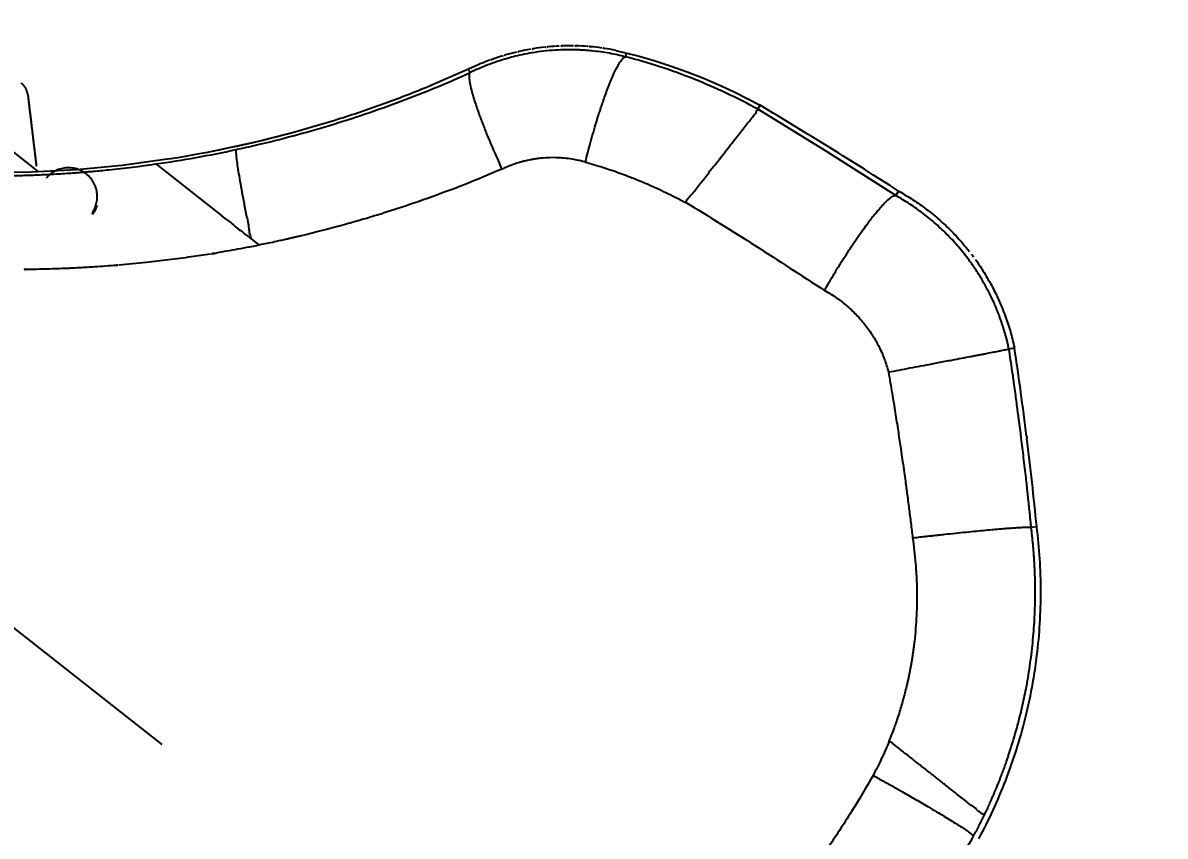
# Model space of a CAD drawing. Header units: millimetres. Extents: x 1145859089 to 1147511753, y -1047484727 to -1047247487.
# Drawn here: x 1146995309.9 to 1146995508.4, y -1047434308.5 to -1047434167.2 of the extents above; entities that cross this region are included whole.
import ezdxf
from ezdxf.xclip import XClip

# ---------------------------------------------------------------- set-up
doc = ezdxf.new("R2010")
doc.units = ezdxf.units.MM
doc.header["$LTSCALE"] = 100
doc.header["$MEASUREMENT"] = 0
doc.header["$XCLIPFRAME"] = 2
doc.linetypes.add('단지배치도$0$CENTER', pattern=[31, 30, -0.5, 0, -0.5])
doc.layers.get('0').update_dxf_attribs({"linetype": 'CONTINUOUS'})
for name, color, linetype in [('XREF', 135, 'CONTINUOUS'), ('단지배치도$0$S240910', 33, 'CONTINUOUS'), ('단지배치도$0$W240910', 135, 'CONTINUOUS')]:
    doc.layers.add(name, color=color, linetype=linetype)
doc.styles.add('단지배치도$0$WS1', font='romans.shx', dxfattribs={"width": 0.8, "bigfont": 'whgtxt.shx'})

# ---------------------------------------------------------------- blocks, each defined once
blk = doc.blocks.new('단지배치도$0$zw$9902')
at = {"layer": '단지배치도$0$W240910', "linetype": '단지배치도$0$CENTER', "ltscale": 50}
blk.add_line((65113.43, -62544.79), (65594.77, -62923.3), dxfattribs=at)
at = {"layer": '단지배치도$0$W240910', "linetype": 'ByBlock', "ltscale": 20}
for p, q in [((65572.64, -62823.21), (65235.53, -62558.11)), ((65673.68, -62802.7), (65677.71, -62803.7)), ((65675.39, -62803.82), (65675.56, -62803.13)), ((65649.73, -62805.22), (65648.1, -62805.98)), ((65677.71, -62803.7), (65680.52, -62804.53)), ((65680.52, -62804.53), (65683.3, -62805.43)), ((65683.3, -62805.43), (65686.05, -62806.42)), ((65648.1, -62805.98), (65641.44, -62808.86)), ((65648.37, -62806.56), (65648.1, -62805.98)), ((65648.37, -62806.56), (65648.37, -62806.56)), ((65686.05, -62806.42), (65688.78, -62807.49)), ((65688.78, -62807.49), (65691.47, -62808.63)), ((65691.47, -62808.63), (65694.12, -62809.86)), ((65694.12, -62809.86), (65696.74, -62811.16)), ((65696.74, -62811.16), (65698.76, -62812.23)), ((65698.36, -62812.93), (65698.76, -62812.23)), ((65698.36, -62812.93), (65698.37, -62812.94)), ((65698.36, -62812.93), (65698.36, -62812.93)), ((65698.37, -62812.94), (65698.38, -62812.95)), ((65698.38, -62812.95), (65698.39, -62812.96)), ((65698.39, -62812.96), (65698.41, -62812.97)), ((65698.41, -62812.97), (65698.44, -62812.99)), ((65698.45, -62812.98), (65698.44, -62813)), ((65710.39, -62820.31), (65698.45, -62812.98)), ((65670.32, -62815.1), (65670.32, -62815.09)), ((65618.97, -62816.6), (65611.3, -62818.58)), ((65611.3, -62818.58), (65603.55, -62820.25)), ((65722.34, -62827.91), (65710.39, -62820.31)), ((65579.98, -62823.43), (65572.06, -62823.86)), ((65573.37, -62823.79), (65572.64, -62823.21)), ((65587.87, -62822.68), (65579.98, -62823.43)), ((65595.73, -62821.62), (65587.87, -62822.68)), ((65593.75, -62822.43), (65593.74, -62822.42)), ((65593.75, -62822.43), (65605.2, -62831.43)), ((65572.06, -62823.86), (65564.12, -62823.98)), ((65722.34, -62827.91), (65722.8, -62827.13)), ((65685.76, -62829.11), (65685.79, -62829.08)), ((65722.34, -62827.91), (65722.33, -62827.91)), ((65606.04, -62832.09), (65605.2, -62831.43)), ((65610.31, -62835.45), (65611.68, -62836.53)), ((65611.71, -62836.52), (65611.68, -62836.53)), ((65742, -62854.55), (65742.94, -62854.37)), ((65745.06, -62869.74), (65745.08, -62869.89)), ((65745.08, -62869.89), (65745.1, -62870.04)), ((65746.82, -62885.46), (65745.86, -62885.57))]:
    blk.add_line(p, q, dxfattribs=at)
for centre, radius, start, end in [((65665.78, -62842.17), 40.28, 106.8598, 109.733), ((65665.68, -62841.85), 39.95, 106.2177, 106.8568), ((65665.67, -62841.8), 39.9, 103.3759, 106.2174), ((65665.7, -62841.91), 40.01, 102.7007, 103.3777), ((65665.71, -62841.97), 40.07, 99.8767, 102.7001), ((65665.72, -62842.01), 40.11, 99.0812, 99.877), ((65665.71, -62841.99), 40.09, 96.3215, 99.0815), ((65665.71, -62841.92), 40.02, 95.9203, 96.321), ((65665.7, -62841.88), 39.98, 95.447, 95.9202), ((65665.71, -62841.96), 40.06, 92.6591, 95.4463), ((65665.71, -62842), 40.1, 91.902, 92.6596), ((65665.71, -62841.98), 40.08, 89.1045, 91.9023), ((65665.71, -62841.92), 40.02, 88.409, 89.104), ((65665.72, -62841.8), 39.9, 85.5849, 88.4107), ((65665.71, -62841.85), 39.96, 84.9344, 85.5847), ((65665.68, -62842.18), 40.28, 82.0659, 84.9314), ((65665.64, -62842.47), 40.58, 81.5075, 82.0688), ((65665.68, -62842.25), 40.35, 78.5567, 81.5102), ((65665.74, -62842.08), 40.19, 110.2796, 113.4811), ((65665.88, -62842.46), 40.59, 109.73, 110.2859), ((65650.57, -62899.89), 99.23, 68.356, 75.5155), ((65650.56, -62900.01), 99.34, 61.2377, 68.3761), ((65651.24, -62899.4), 99.28, 62.6518, 62.937), ((65651.56, -62898.79), 98.59, 61.3969, 61.5973), ((65234.47, -63588.38), 904.42, 58.2108, 59.11265), ((65564.92, -62621.45), 203.03, 282.1647, 283.1893), ((65565.44, -62623.82), 200.61, 278.1108, 282.1627), ((65234.47, -63588.38), 904.42, 57.32037, 58.21076), ((65564.66, -62619.81), 204.69, 275.8606, 278.1699), ((65704.58, -62860.04), 37.62, 60.8854, 61.0235), ((65702.94, -62862.89), 40.9, 36.4759, 38.1061), ((65702.98, -62862.85), 40.85, 34.9609, 36.4756), ((65584.13, -62804.11), 36.03, 274.4369, 275.1046), ((65705.94, -62862.2), 37.82, 11.9384, 12.0629), ((65140.71, -62945.31), 609.06, 7.12756, 8.58697), ((65140.71, -62945.31), 609.06, 5.63964, 7.09933), ((65656.32, -62896.7), 91.22, 349.4755, 350.5107), ((65657.61, -62896.94), 89.91, 348.5113, 349.4754)]:
    blk.add_arc(centre, radius, start, end, dxfattribs=at)
for points, knots in [([(65661.65, -62802.79), (65660.97, -62802.86), (65659.67, -62803.02), (65657.86, -62803.34), (65656.28, -62803.7), (65654.71, -62804.11), (65653.1, -62804.61), (65651.43, -62805.21), (65649.86, -62805.86), (65648.86, -62806.32), (65648.37, -62806.56)], [0, 0, 0, 0, 2.059288, 3.899753, 5.5213, 6.923845, 8.779453, 10.55639, 12.254625, 13.874128, 13.874128, 13.874128, 13.874128]), ([(65675.39, -62803.82), (65674.46, -62803.58), (65672.49, -62803.15), (65670.19, -62802.84), (65668.69, -62802.71), (65668.03, -62802.66), (65667.45, -62802.63), (65666.56, -62802.59), (65665.29, -62802.58), (65663.57, -62802.63), (65662.32, -62802.72), (65661.65, -62802.79)], [0, 0, 0, 0, 2.881319, 6.031147, 6.947928, 7.421278, 8.001605, 8.688921, 10.100092, 11.819439, 13.847041, 13.847041, 13.847041, 13.847041]), ([(65670.32, -62815.1), (65670.35, -62815), (65670.45, -62814.67), (65670.63, -62814.09), (65670.88, -62813.31), (65671.17, -62812.44), (65671.5, -62811.47), (65671.88, -62810.38), (65672.2, -62809.5), (65672.45, -62808.86), (65672.6, -62808.49), (65672.87, -62807.81), (65673.24, -62806.95), (65673.71, -62805.96), (65674.16, -62805.12), (65674.63, -62804.4), (65675.08, -62803.84), (65675.39, -62803.82)], [0, 0, 0, 0, 0.29896, 1.02573, 1.841463, 2.737949, 3.777083, 4.935237, 6.178798, 6.595398, 7.000004, 7.392112, 8.766373, 9.817176, 10.692653, 11.584491, 12.514966, 12.514966, 12.514966, 12.514966]), ([(65611.25, -62819.13), (65613.37, -62818.63), (65617.61, -62817.56), (65623.91, -62815.76), (65630.15, -62813.76), (65636.31, -62811.56), (65642.39, -62809.17), (65646.39, -62807.45), (65648.37, -62806.56)], [0, 0, 0, 0, 6.553541, 13.107395, 19.657698, 26.199822, 32.731156, 39.253913, 39.253913, 39.253913, 39.253913]), ([(65648.37, -62806.56), (65648.27, -62806.65), (65648.17, -62807.02), (65648.2, -62807.7), (65648.36, -62808.71), (65648.63, -62809.82), (65648.97, -62810.99), (65649.31, -62812.06), (65649.64, -62813.04), (65649.95, -62813.89), (65650.25, -62814.69), (65650.57, -62815.55), (65650.96, -62816.48), (65651.17, -62817.15), (65651.34, -62817.48)], [0, 0, 0, 0, 0.386577, 1.061927, 2.075916, 3.430424, 4.511722, 5.705098, 6.82224, 7.590985, 8.436215, 9.358547, 10.356819, 11.46101, 11.46101, 11.46101, 11.46101]), ([(65641.65, -62808.78), (65641.25, -62808.94), (65638.3, -62810.15), (65632.73, -62812.28), (65624.86, -62814.92), (65616.88, -62817.23), (65608.82, -62819.21), (65601.75, -62820.62), (65597.38, -62821.38), (65595.73, -62821.62)], [0, 0, 0, 0, 1.268591, 9.572434, 17.876043, 26.179379, 34.482432, 42.785216, 47.783932, 47.783932, 47.783932, 47.783932]), ([(65689.77, -62824.02), (65690.09, -62823.5), (65690.93, -62822.6), (65692, -62821.17), (65693.06, -62819.84), (65694.04, -62818.58), (65694.95, -62817.42), (65695.77, -62816.38), (65696.49, -62815.46), (65697.12, -62814.69), (65697.6, -62814), (65698.08, -62813.57), (65698.23, -62812.98), (65698.44, -62812.99)], [0, 0, 0, 0, 1.848171, 3.647412, 5.365476, 6.960018, 8.441307, 9.782827, 10.941295, 11.94642, 12.773552, 13.395342, 14.032256, 14.032256, 14.032256, 14.032256]), ([(65668.39, -62822.1), (65668.53, -62821.54), (65668.82, -62820.41), (65669.28, -62818.69), (65669.77, -62816.93), (65670.13, -62815.73), (65670.31, -62815.12), (65670.32, -62815.09)], [0, 0, 0, 0, 1.726952, 3.518078, 5.346979, 7.18218, 7.278058, 7.278058, 7.278058, 7.278058]), ([(65651.34, -62817.48), (65651.47, -62817.71), (65651.62, -62818.18), (65651.91, -62818.82), (65652.15, -62819.38), (65652.36, -62819.87), (65652.71, -62820.68), (65653.28, -62821.79), (65653.6, -62822.87), (65653.92, -62823.31)], [0, 0, 0, 0, 0.785509, 1.485574, 2.097317, 2.619131, 3.08624, 4.748278, 6.376057, 6.376057, 6.376057, 6.376057]), ([(65607.71, -62819.92), (65607.63, -62820.19), (65607.68, -62820.79), (65607.78, -62821.78), (65607.96, -62823.03), (65608.21, -62824.59), (65608.53, -62826.42), (65608.91, -62828.48), (65609.19, -62829.92), (65609.34, -62830.66)], [0, 0, 0, 0, 0.826395, 1.745737, 3.011497, 4.60525, 6.488135, 8.602852, 10.877877, 10.877877, 10.877877, 10.877877]), ([(65668.39, -62822.1), (65668.25, -62822.07), (65667.85, -62821.96), (65667.09, -62821.78), (65666.01, -62821.58), (65664.95, -62821.44), (65664.04, -62821.37), (65662.8, -62821.31), (65661.5, -62821.35), (65660.18, -62821.48), (65659.45, -62821.59), (65658.82, -62821.7), (65658.31, -62821.81), (65657.82, -62821.92), (65657.38, -62822.03), (65656.92, -62822.16), (65656.49, -62822.29), (65656.05, -62822.44), (65655.47, -62822.64), (65654.76, -62822.92), (65654.2, -62823.18), (65653.92, -62823.31)], [0, 0, 0, 0, 0.447889, 1.227569, 2.33458, 3.761479, 4.417731, 5.072633, 7.479468, 8.321554, 9.059096, 9.691757, 10.219254, 10.641465, 11.188179, 11.598801, 12.056191, 12.53337, 12.98429, 13.920151, 14.827012, 14.827012, 14.827012, 14.827012]), ([(65568.18, -62824.46), (65568.53, -62824.45), (65569.23, -62824.44), (65570.29, -62824.41), (65571.38, -62824.38), (65572.49, -62824.35), (65573.76, -62824.29), (65575.23, -62824.23), (65576.78, -62824.14), (65578.15, -62824.06), (65579.18, -62823.99), (65579.92, -62823.93), (65580.5, -62823.89), (65581.05, -62823.85), (65581.63, -62823.8), (65582.24, -62823.75), (65583.55, -62823.63), (65584.66, -62823.53), (65585.56, -62823.43)], [0, 0, 0, 0, 1.037321, 2.099868, 3.187633, 4.3006, 5.438746, 6.993786, 8.715072, 10.120908, 11.0973, 11.829743, 12.31834, 12.85877, 13.470586, 14.082351, 14.694073, 17.418788, 17.418788, 17.418788, 17.418788]), ([(65653.92, -62823.31), (65651.78, -62824.2), (65647.49, -62826.02), (65641.2, -62828.35), (65636.55, -62829.94), (65633.83, -62830.8), (65632.8, -62831.13), (65631.89, -62831.41), (65630.76, -62831.75), (65629.91, -62832.01), (65629.43, -62832.15)], [0, 0, 0, 0, 6.970844, 13.960153, 20.130537, 21.704696, 22.517268, 23.38058, 24.5609, 26.059001, 26.059001, 26.059001, 26.059001]), ([(65668.39, -62822.1), (65669.18, -62822.31), (65670.83, -62822.81), (65673.42, -62823.65), (65676.23, -62824.68), (65679.25, -62825.92), (65682.47, -62827.39), (65684.65, -62828.51), (65685.76, -62829.11)], [0, 0, 0, 0, 2.446168, 5.164931, 8.160506, 11.432192, 14.973302, 18.773615, 18.773615, 18.773615, 18.773615]), ([(65685.79, -62829.08), (65686.15, -62828.43), (65687.21, -62827.39), (65688.43, -62825.63), (65689.41, -62824.61), (65689.77, -62824.02)], [0, 0, 0, 0, 2.215276, 4.379296, 6.430833, 6.430833, 6.430833, 6.430833]), ([(65722.88, -62827.18), (65723.7, -62827.63), (65725.34, -62828.63), (65727.69, -62830.28), (65729.95, -62832.13), (65732.07, -62834.13), (65733.78, -62835.98), (65734.76, -62837.19), (65735.12, -62837.65)], [0, 0, 0, 0, 2.818129, 5.72738, 8.637394, 11.548194, 14.459629, 16.208132, 16.208132, 16.208132, 16.208132]), ([(65685.79, -62829.08), (65689.87, -62831.54), (65697.95, -62836.61), (65705.94, -62841.8), (65709.94, -62844.4)], [0, 0, 0, 0, 14.302718, 28.595326, 28.595326, 28.595326, 28.595326]), ([(65711.84, -62841.15), (65711.92, -62841.01), (65712.09, -62840.73), (65712.43, -62840.18), (65712.99, -62839.28), (65713.65, -62838.25), (65714.31, -62837.24), (65714.81, -62836.47), (65715.31, -62835.74), (65715.94, -62834.83), (65716.69, -62833.77), (65717.48, -62832.7), (65718.15, -62831.83), (65718.7, -62831.13), (65719.3, -62830.41), (65719.92, -62829.71), (65720.51, -62829.09), (65720.97, -62828.65), (65721.33, -62828.35), (65721.74, -62828.06), (65722.1, -62827.86), (65722.33, -62827.91)], [0, 0, 0, 0, 0.485454, 0.978597, 1.932862, 3.695839, 4.638255, 5.554442, 6.440643, 7.293633, 8.889762, 10.32771, 11.285376, 12.176629, 12.996825, 14.086436, 15.00145, 15.546387, 16.008957, 16.389534, 17.08293, 17.08293, 17.08293, 17.08293]), ([(65735.06, -62839.14), (65734.49, -62838.37), (65733.31, -62836.88), (65731.38, -62834.78), (65729.31, -62832.82), (65727.1, -62831.01), (65724.78, -62829.36), (65723.15, -62828.38), (65722.33, -62827.91)], [0, 0, 0, 0, 2.853469, 5.703771, 8.555362, 11.40842, 14.258114, 17.099784, 17.099784, 17.099784, 17.099784]), ([(65609.34, -62830.66), (65609.49, -62831.46), (65609.9, -62833.03), (65609.97, -62834.71), (65610.31, -62835.45)], [0, 0, 0, 0, 2.444196, 4.888729, 4.888729, 4.888729, 4.888729]), ([(65606.03, -62832.08), (65606.59, -62832.45), (65607.46, -62833.23), (65608.65, -62834.14), (65609.55, -62834.85), (65610.07, -62835.26), (65610.31, -62835.45)], [0, 0, 0, 0, 1.999883, 3.490576, 4.503334, 5.445999, 5.445999, 5.445999, 5.445999]), ([(65629.43, -62832.15), (65629.02, -62832.26), (65628.16, -62832.52), (65626.78, -62832.9), (65625.25, -62833.33), (65623.55, -62833.78), (65621.8, -62834.23), (65620.27, -62834.61), (65619.09, -62834.89), (65618.29, -62835.08), (65617.7, -62835.22), (65617.17, -62835.35), (65616.7, -62835.45), (65616.08, -62835.59), (65615.34, -62835.77), (65614.71, -62835.86), (65614.38, -62835.96)], [0, 0, 0, 0, 1.265254, 2.693625, 4.284414, 6.036974, 7.976404, 9.718938, 10.766561, 11.591929, 12.194976, 12.575584, 13.246166, 13.62651, 14.499451, 15.521988, 15.521988, 15.521988, 15.521988]), ([(65611.68, -62836.53), (65611.53, -62836.56), (65610.98, -62836.67), (65609.73, -62836.91), (65607.4, -62837.35), (65605.46, -62837.68), (65604.22, -62837.9)], [0, 0, 0, 0, 0.462729, 1.684278, 3.813673, 7.586353, 7.586353, 7.586353, 7.586353]), ([(65614.38, -62835.96), (65613.95, -62836.1), (65613.05, -62836.26), (65612.14, -62836.37), (65611.71, -62836.52)], [0, 0, 0, 0, 1.361949, 2.732032, 2.732032, 2.732032, 2.732032]), ([(65595.96, -62839.1), (65594.67, -62839.25), (65591.8, -62839.6), (65588.92, -62839.86), (65587.33, -62840)], [0, 0, 0, 0, 3.899777, 8.674294, 8.674294, 8.674294, 8.674294]), ([(65603.22, -62838.07), (65602.1, -62838.23), (65599.69, -62838.62), (65597.27, -62838.94), (65595.96, -62839.1)], [0, 0, 0, 0, 3.379338, 7.331471, 7.331471, 7.331471, 7.331471]), ([(65604.22, -62837.9), (65604, -62837.94), (65603.67, -62838), (65603.33, -62838.04), (65603.22, -62838.06)], [0, 0, 0, 0, 0.674098, 1.017934, 1.017934, 1.017934, 1.017934]), ([(65742, -62854.55), (65741.96, -62854.38), (65741.87, -62853.96), (65741.72, -62853.35), (65741.57, -62852.73), (65741.41, -62852.16), (65741.25, -62851.6), (65741.07, -62851.01), (65740.88, -62850.42), (65740.69, -62849.84), (65740.49, -62849.28), (65740.3, -62848.78), (65740.13, -62848.32), (65739.97, -62847.92), (65739.78, -62847.46), (65739.59, -62847.02), (65739.4, -62846.57), (65739.18, -62846.09), (65738.86, -62845.41), (65738.26, -62844.22), (65737.41, -62842.67), (65736.29, -62840.87), (65735.48, -62839.71), (65735.06, -62839.14)], [0, 0, 0, 0, 0.521798, 1.262919, 1.904362, 2.432366, 3.042987, 3.654111, 4.265656, 4.907204, 5.496883, 6.034562, 6.520155, 6.95361, 7.334902, 8.002069, 8.405257, 8.794376, 9.594705, 10.660753, 12.788191, 14.908924, 17.023309, 17.023309, 17.023309, 17.023309]), ([(65580.49, -62840.47), (65579.96, -62840.5), (65579.27, -62840.53), (65578.24, -62840.58), (65577.22, -62840.62), (65574.81, -62840.7), (65572.72, -62840.75), (65571.16, -62840.76)], [0, 0, 0, 0, 1.577622, 2.073716, 3.079791, 4.638275, 9.333782, 9.333782, 9.333782, 9.333782]), ([(65586.91, -62840.04), (65585.66, -62840.13), (65583.52, -62840.3), (65581.37, -62840.42), (65580.49, -62840.47)], [0, 0, 0, 0, 3.778817, 6.443024, 6.443024, 6.443024, 6.443024]), ([(65709.94, -62844.4), (65710.16, -62844), (65710.57, -62843.28), (65711.13, -62842.33), (65711.53, -62841.66), (65711.75, -62841.29), (65711.83, -62841.16), (65711.84, -62841.15)], [0, 0, 0, 0, 1.382044, 2.485792, 3.279492, 3.745298, 3.762624, 3.762624, 3.762624, 3.762624]), ([(65736.46, -62839.45), (65736.81, -62839.95), (65737.68, -62841.26), (65738.97, -62843.47), (65740.26, -62846.08), (65741.36, -62848.78), (65742.26, -62851.52), (65742.73, -62853.37), (65742.93, -62854.29)], [0, 0, 0, 0, 1.831835, 4.742714, 7.652956, 10.56241, 13.471104, 16.297154, 16.297154, 16.297154, 16.297154]), ([(65709.94, -62844.4), (65710.62, -62844.75), (65711.92, -62845.58), (65713.77, -62846.98), (65715.46, -62848.56), (65716.99, -62850.31), (65718.33, -62852.2), (65719.48, -62854.23), (65720.41, -62856.36), (65720.86, -62857.84), (65721.06, -62858.58)], [0, 0, 0, 0, 2.306734, 4.623026, 6.939053, 9.252315, 11.569258, 13.893668, 16.218986, 18.529866, 18.529866, 18.529866, 18.529866]), ([(65721.06, -62858.58), (65721.68, -62858.47), (65722.92, -62858.22), (65724.8, -62857.87), (65726.7, -62857.51), (65728.36, -62857.19), (65729.77, -62856.93), (65730.92, -62856.71), (65732.26, -62856.45), (65733.75, -62856.17), (65735.08, -62855.92), (65736.07, -62855.73), (65736.74, -62855.6), (65737.38, -62855.48), (65738.18, -62855.33), (65739.1, -62855.15), (65740, -62854.97), (65740.67, -62854.84), (65741.14, -62854.75), (65741.56, -62854.64), (65741.85, -62854.61), (65742, -62854.55)], [0, 0, 0, 0, 1.869455, 3.797382, 5.747121, 7.6791, 8.856054, 10.036909, 11.211556, 12.938311, 14.589164, 15.281506, 15.957978, 16.613938, 17.244651, 18.411305, 19.420803, 20.011778, 20.453254, 20.84609, 21.319991, 21.319991, 21.319991, 21.319991]), ([(65744.13, -62870.01), (65743.92, -62868.33), (65743.59, -62865.75), (65743.17, -62862.66), (65742.87, -62860.47), (65742.5, -62857.9), (65742.19, -62855.83), (65742, -62854.55)], [0, 0, 0, 0, 5.08195, 7.807414, 9.342913, 11.70911, 15.609667, 15.609667, 15.609667, 15.609667]), ([(65721.06, -62858.58), (65721.25, -62859.81), (65721.69, -62862.16), (65722.22, -62865.55), (65722.71, -62868.65), (65723.05, -62870.94), (65723.32, -62872.73), (65723.53, -62874.22), (65723.77, -62875.89), (65723.98, -62877.42), (65724.14, -62878.61), (65724.25, -62879.45), (65724.35, -62880.19), (65724.47, -62881.07), (65724.61, -62882.21), (65724.78, -62883.5), (65724.94, -62884.8), (65725.1, -62886.09), (65725.19, -62886.95), (65725.25, -62887.38)], [0, 0, 0, 0, 3.727966, 7.160478, 10.29711, 13.137388, 14.121714, 15.731792, 17.632242, 19.180911, 20.377958, 21.223552, 21.745349, 22.595576, 23.897695, 25.199644, 26.501416, 27.803016, 29.104454, 29.104454, 29.104454, 29.104454]), ([(65745.86, -62885.57), (65745.84, -62885.34), (65745.79, -62884.82), (65745.7, -62883.93), (65745.59, -62882.85), (65745.46, -62881.62), (65745.33, -62880.38), (65745.21, -62879.29), (65745.09, -62878.18), (65744.95, -62876.86), (65744.76, -62875.22), (65744.55, -62873.48), (65744.35, -62871.73), (65744.2, -62870.59), (65744.13, -62870.01)], [0, 0, 0, 0, 0.686602, 1.572468, 2.657669, 3.944452, 5.293878, 6.393904, 7.244414, 8.637183, 10.390715, 12.183478, 13.905966, 15.654396, 15.654396, 15.654396, 15.654396]), ([(65725.25, -62887.38), (65725.5, -62887.35), (65726.13, -62887.28), (65726.99, -62887.18), (65727.77, -62887.09), (65728.33, -62887.03), (65728.8, -62886.98), (65729.31, -62886.92), (65730.01, -62886.85), (65731.17, -62886.72), (65732.72, -62886.56), (65734.54, -62886.37), (65736.28, -62886.2), (65737.87, -62886.05), (65739.2, -62885.92), (65740.3, -62885.83), (65741.2, -62885.76), (65742.12, -62885.68), (65743.05, -62885.62), (65743.96, -62885.57), (65744.69, -62885.52), (65745.3, -62885.54), (65745.71, -62885.46), (65745.86, -62885.57)], [0, 0, 0, 0, 0.77239, 1.882234, 2.593554, 3.1513, 3.549162, 4.013506, 4.708113, 5.641626, 7.517969, 9.389761, 11.140689, 12.746223, 14.190557, 15.15895, 16.055317, 16.875233, 17.955021, 18.849888, 19.589823, 20.156184, 20.706385, 20.706385, 20.706385, 20.706385]), ([(65745.04, -62913.18), (65745.29, -62911.85), (65745.72, -62909.15), (65746.2, -62905.09), (65746.43, -62901.92), (65746.52, -62899.46), (65746.56, -62897.77), (65746.56, -62896.05), (65746.54, -62894.6), (65746.5, -62893.61), (65746.48, -62892.89), (65746.45, -62892.34), (65746.42, -62891.71), (65746.38, -62891.04), (65746.33, -62890.29), (65746.27, -62889.54), (65746.21, -62888.78), (65746.13, -62888), (65746.05, -62887.14), (65745.95, -62886.31), (65745.89, -62885.78), (65745.86, -62885.57)], [0, 0, 0, 0, 4.079477, 8.173509, 12.258182, 13.624922, 15.556668, 17.341206, 18.787337, 19.89692, 20.299669, 20.957982, 21.543963, 22.208089, 22.963843, 23.808245, 24.467429, 25.2359, 26.153896, 27.076101, 27.737024, 27.737024, 27.737024, 27.737024]), ([(65746.3, -62911.74), (65746.51, -62910.44), (65746.97, -62907.28), (65747.43, -62902.24), (65747.59, -62896.64), (65747.41, -62891.03), (65747.06, -62887.31), (65746.82, -62885.46)], [0, 0, 0, 0, 3.957199, 9.561944, 15.166688, 20.771431, 26.376179, 26.376179, 26.376179, 26.376179]), ([(65725.25, -62887.38), (65725.44, -62888.87), (65725.66, -62890.52), (65725.81, -62892.36), (65725.84, -62892.89), (65725.88, -62893.48), (65725.92, -62894.19), (65725.95, -62894.92), (65725.98, -62895.59), (65725.99, -62896.09), (65726, -62896.52), (65726, -62896.97), (65726.01, -62897.67), (65726, -62898.99), (65725.91, -62901.62), (65725.71, -62904.14), (65725.47, -62906.12), (65725.38, -62906.81), (65725.29, -62907.41), (65725.22, -62907.92), (65725.14, -62908.42), (65725.06, -62908.88), (65724.97, -62909.4), (65724.88, -62909.93), (65724.76, -62910.53), (65724.64, -62911.12), (65724.52, -62911.72), (65724.39, -62912.31), (65724.21, -62913.1), (65723.97, -62914.08), (65723.66, -62915.25), (65723.34, -62916.41), (65722.98, -62917.61), (65722.61, -62918.75), (65722.18, -62919.98), (65721.9, -62920.88), (65720.88, -62923.14), (65721.18, -62922.64)], [0, 0, 0, 0, 4.518138, 4.98761, 5.519291, 6.113066, 6.768875, 7.649409, 8.317802, 8.774307, 9.159361, 9.580814, 10.143028, 11.268688, 13.525753, 18.051297, 18.832091, 19.524161, 20.127712, 20.643007, 21.07032, 21.66195, 22.040052, 22.651282, 23.261655, 23.871211, 24.480004, 25.088098, 25.695569, 26.903457, 28.109964, 29.315847, 30.522095, 31.839608, 33.002428, 34.150196, 35.90749, 35.90749, 35.90749, 35.90749]), ([(65737.68, -62935.61), (65737.73, -62935.5), (65737.85, -62935.26), (65738.09, -62934.76), (65738.34, -62934.23), (65738.59, -62933.68), (65738.78, -62933.24), (65738.97, -62932.82), (65739.18, -62932.34), (65739.39, -62931.84), (65739.61, -62931.32), (65739.84, -62930.78), (65740.04, -62930.28), (65740.23, -62929.8), (65740.4, -62929.38), (65740.65, -62928.74), (65740.95, -62927.95), (65741.27, -62927.06), (65741.55, -62926.29), (65741.78, -62925.6), (65741.96, -62925.06), (65742.11, -62924.62), (65742.23, -62924.25), (65742.34, -62923.89), (65742.46, -62923.53), (65742.57, -62923.16), (65742.68, -62922.8), (65743.04, -62921.63), (65743.63, -62919.51), (65744.39, -62916.43), (65744.84, -62914.27), (65745.04, -62913.18)], [0, 0, 0, 0, 0.364712, 0.816026, 1.647545, 2.136878, 2.616944, 3.07875, 3.515096, 4.197461, 4.704629, 5.225353, 5.952016, 6.317413, 6.772418, 7.31695, 8.384317, 9.28608, 10.155054, 10.858087, 11.4787, 11.864184, 12.245075, 12.625956, 13.006823, 13.387674, 13.768505, 14.149315, 17.056546, 20.361245, 23.674338, 23.674338, 23.674338, 23.674338]), ([(65736.74, -62939.69), (65737.63, -62938.05), (65739.29, -62934.7), (65741.48, -62929.54), (65743.34, -62924.25), (65744.73, -62919.34), (65745.45, -62916.18), (65745.72, -62914.85)], [0, 0, 0, 0, 5.604425, 11.208847, 16.813268, 22.417692, 26.509652, 26.509652, 26.509652, 26.509652]), ([(65721.18, -62922.64), (65721.05, -62923.18), (65720.49, -62924.2), (65720.07, -62925.26), (65719.81, -62925.79)], [0, 0, 0, 0, 1.67337, 3.440113, 3.440113, 3.440113, 3.440113]), ([(65734.31, -62932.96), (65734, -62932.72), (65733.39, -62932.24), (65732.47, -62931.52), (65731.61, -62930.84), (65730.87, -62930.25), (65730.25, -62929.77), (65729.76, -62929.38), (65729.32, -62929.03), (65728.89, -62928.7), (65728.41, -62928.32), (65727.79, -62927.83), (65727.13, -62927.31), (65726.44, -62926.77), (65725.83, -62926.29), (65725.26, -62925.85), (65724.76, -62925.45), (65724.19, -62925), (65723.47, -62924.44), (65722.72, -62923.84), (65722.06, -62923.33), (65721.59, -62922.95), (65721.31, -62922.74), (65721.18, -62922.64)], [0, 0, 0, 0, 1.179301, 2.342456, 3.506143, 4.473842, 5.160793, 5.879994, 6.325824, 6.855944, 7.496249, 8.18678, 9.210974, 10.025851, 10.82309, 11.530409, 12.18399, 12.757494, 13.698048, 14.901772, 15.656142, 16.207344, 16.706154, 16.706154, 16.706154, 16.706154]), ([(65719.81, -62925.79), (65719.6, -62926.26), (65719.13, -62927.22), (65718.65, -62928.16), (65718.4, -62928.64)], [0, 0, 0, 0, 1.552487, 3.184526, 3.184526, 3.184526, 3.184526]), ([(65718.4, -62928.64), (65717.2, -62930.76), (65714.57, -62935.08), (65710.63, -62941.2), (65707.79, -62945.15), (65706.51, -62946.98)], [0, 0, 0, 0, 7.294095, 15.152219, 21.860712, 21.860712, 21.860712, 21.860712]), ([(65718.4, -62928.64), (65718.97, -62929), (65720.16, -62929.61), (65721.85, -62930.58), (65723.33, -62931.41), (65724.62, -62932.15), (65725.77, -62932.81), (65726.91, -62933.47), (65728.13, -62934.19), (65729.38, -62934.93), (65730.66, -62935.69), (65731.82, -62936.4), (65732.86, -62937.05), (65733.76, -62937.62), (65734.3, -62937.98), (65734.54, -62938.15)], [0, 0, 0, 0, 2.033653, 3.997936, 5.842594, 7.124382, 8.466422, 9.808844, 11.093688, 12.698846, 14.169551, 15.553294, 16.788003, 17.853596, 18.737237, 18.737237, 18.737237, 18.737237]), ([(65736.35, -62934.57), (65736.16, -62934.23), (65735.3, -62933.85), (65734.69, -62933.26), (65734.31, -62932.96)], [0, 0, 0, 0, 1.157815, 2.59619, 2.59619, 2.59619, 2.59619]), ([(65737.68, -62935.61), (65737.73, -62935.45), (65737.2, -62935.34), (65736.9, -62934.92), (65736.47, -62934.76), (65736.35, -62934.57)], [0, 0, 0, 0, 0.492114, 1.004173, 1.690206, 1.690206, 1.690206, 1.690206]), ([(65735.85, -62939.2), (65736.01, -62938.9), (65736.33, -62938.31), (65736.94, -62937.12), (65737.39, -62936.22), (65737.68, -62935.61)], [0, 0, 0, 0, 1.007293, 2.015024, 4.025202, 4.025202, 4.025202, 4.025202]), ([(65734.54, -62938.15), (65734.73, -62938.27), (65735.06, -62938.49), (65735.47, -62938.84), (65735.82, -62939.03), (65735.85, -62939.2)], [0, 0, 0, 0, 0.671798, 1.181179, 1.684516, 1.684516, 1.684516, 1.684516]), ([(65729.34, -62949.78), (65729.49, -62949.54), (65730.06, -62948.67), (65731.17, -62946.92), (65733.22, -62943.65), (65734.81, -62940.99), (65735.85, -62939.2)], [0, 0, 0, 0, 0.863277, 3.109586, 6.217393, 12.429605, 12.429605, 12.429605, 12.429605])]:
    blk.add_open_spline(points, degree=3, knots=knots, dxfattribs=at)
for points, weights in [([(65571.49, -62810.39), (65571.34, -62809.16), (65570.36, -62808.39)], [1, 0.923879950601, 1]), ([(65581.66, -62824.15), (65577.81, -62821.15), (65574.7, -62824.91)], [1, 0.716561782412, 1]), ([(65582.6, -62831.03), (65585.44, -62827.14), (65581.66, -62824.15)], [1, 0.720411940234, 1]), ([(65582.78, -62831.19), (65583.3, -62830.48), (65583.55, -62829.63)], [1, 0.984689538573, 1])]:
    blk.add_rational_spline(points, weights, degree=2, dxfattribs=at)
for points, degree in [([(65571.49, -62810.39), (65572.23, -62816.59), (65572.97, -62822.79)], 2), ([(65571.53, -62810.73), (65572.25, -62816.76), (65572.97, -62822.79)], 2), ([(65571.16, -62840.76), (65571, -62840.76), (65570.7, -62840.61), (65570.7, -62840.76)], 3)]:
    blk.add_open_spline(points, degree=degree, dxfattribs=at)
at = {"layer": '단지배치도$0$S240910', "style": '단지배치도$0$WS1', "width": 0.8}
blk.add_text('FH:32.00', height=1200, dxfattribs=at).set_placement((60354.83, -63274.83))
blk = doc.blocks.new('단지배치도')
blk.add_blockref('단지배치도$0$zw$9902', (141034.19, 142437.16))

msp = doc.modelspace()

# ---------------------------------------------------------------- block references
at = {"layer": 'XREF'}
ref = msp.add_blockref('단지배치도', (1146788705.034274, -1047513806.462535), dxfattribs=at)
XClip(ref).set_block_clipping_path([(72982.4064819524, 34919.7593965298), (360382.4067475507, 255319.7593436697)])

doc.saveas('drawing.dxf')
